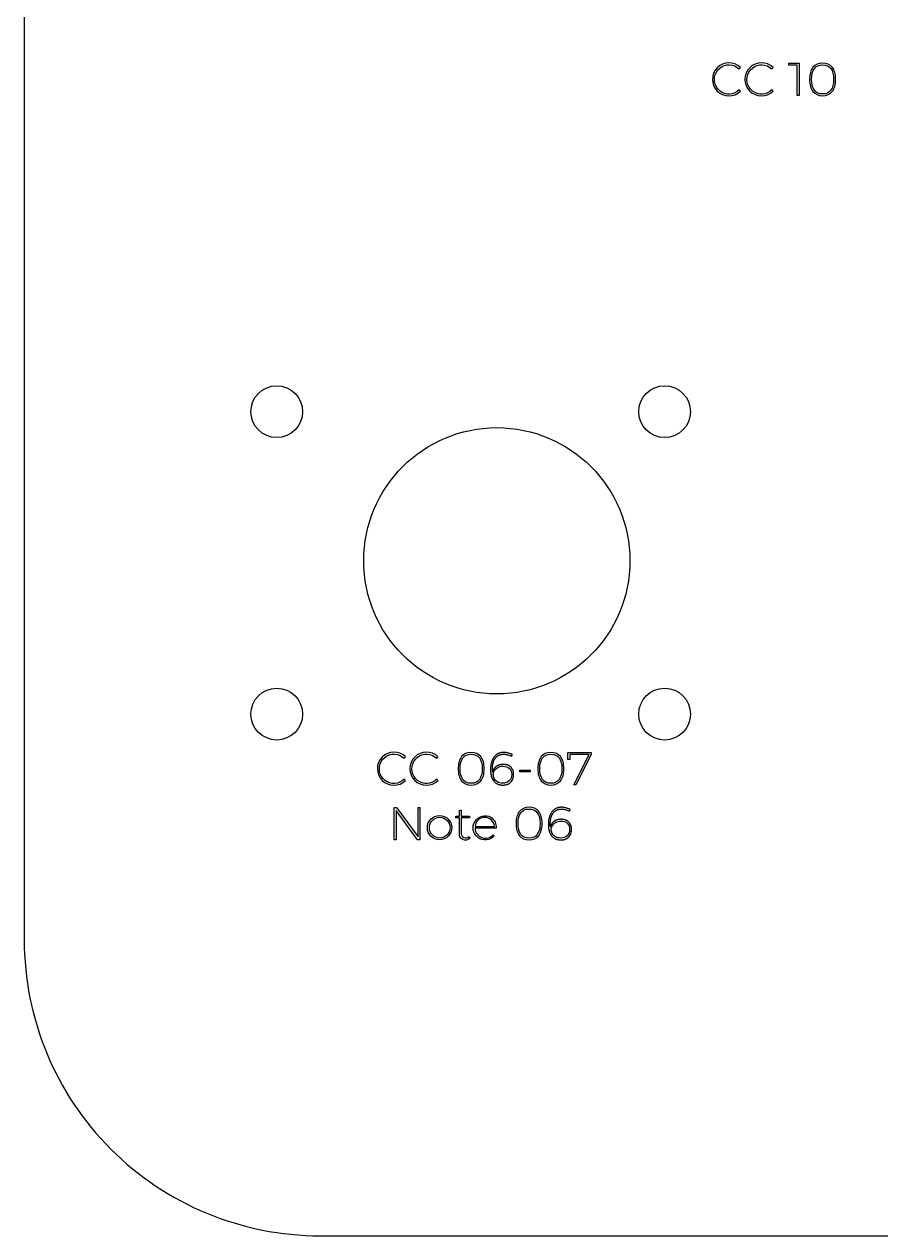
# Model space of a CAD drawing. Header units: millimetres. Extents: x -1043 to -744, y -1370 to -1206.
# Drawn here: x -1043.3 to -985.4, y -1370.3 to -1288.4 of the extents above; entities that cross this region are included whole.
import ezdxf

# ---------------------------------------------------------------- set-up
doc = ezdxf.new("R2010")
doc.units = ezdxf.units.MM
doc.header["$MEASUREMENT"] = 0
doc.layers.add('Electronics$CUT3', color=178, linetype='Continuous', true_color=0x000000)
doc.layers.add('Electronics$ENGRAVE1', color=5, linetype='Continuous', true_color=0x0000ff)

msp = doc.modelspace()

# ---------------------------------------------------------------- linework, layer by layer
at = {"layer": 'Electronics$CUT3'}
msp.add_lwpolyline([(-1043.298, -1226.5), (-1043.298, -1350.336, 0.414214), (-1023.298, -1370.336), (-764.298, -1370.336, 0.414214), (-744.298, -1350.336), (-744.298, -1226.5, 0.414214), (-764.298, -1206.5), (-771.298, -1206.5, 0.414214), (-781.298, -1216.5, -0.414214), (-791.298, -1226.5), (-996.298, -1226.5, -0.414214), (-1006.298, -1216.5, 0.414214), (-1016.298, -1206.5), (-1023.298, -1206.5, 0.414214)], format="xyb", close=True, dxfattribs=at)
msp.add_lwpolyline([(-1043.298, -1226.5), (-1043.298, -1350.336, 0.414214), (-1023.298, -1370.336), (-764.298, -1370.336, 0.414214), (-744.298, -1350.336), (-744.298, -1226.5, 0.414214), (-764.298, -1206.5), (-771.298, -1206.5, 0.414214), (-781.298, -1216.5, -0.414214), (-791.298, -1226.5), (-996.298, -1226.5, -0.414214), (-1006.298, -1216.5, 0.414214), (-1016.298, -1206.5), (-1023.298, -1206.5, 0.414214)], format="xyb", close=True, dxfattribs=at)
msp.add_lwpolyline([(-1009.794, -1338.856), (-1009.097, -1338.856), (-1009.097, -1338.963), (-1009.794, -1338.963)], close=True, dxfattribs=at)
for centre, radius in [((-1026.224, -1314.615), 1.75), ((-1026.224, -1314.615), 1.75), ((-1000.004, -1314.615), 1.75), ((-1000.004, -1314.615), 1.75), ((-1011.346, -1324.696), 9), ((-1011.346, -1324.696), 9), ((-1026.224, -1335.065), 1.75), ((-1026.224, -1335.065), 1.75), ((-1000.004, -1335.065), 1.75), ((-1000.004, -1335.065), 1.75)]:
    msp.add_circle(centre, radius, dxfattribs=at)
at = {"layer": 'Electronics$ENGRAVE1'}
for points in [[(-995.267, -1291.236), (-994.951, -1291.437), (-994.873, -1291.337, 2.359226), (-994.87, -1292.948), (-994.951, -1292.857, -1.864699)], [(-993.067, -1291.236), (-992.751, -1291.437), (-992.673, -1291.337, 2.359226), (-992.67, -1292.948), (-992.751, -1292.857, -1.864699)], [(-1017.918, -1337.846), (-1017.602, -1338.046), (-1017.524, -1337.946, 2.359226), (-1017.521, -1339.557), (-1017.602, -1339.467, -1.864699)], [(-1015.718, -1337.846), (-1015.402, -1338.046), (-1015.324, -1337.946, 2.359226), (-1015.321, -1339.557), (-1015.402, -1339.467, -1.864699)], [(-1013.17, -1343.448, -0.750475), (-1013.88, -1343.11), (-1013.88, -1342.084), (-1014.118, -1342.084), (-1014.118, -1341.971), (-1013.88, -1341.971), (-1013.88, -1341.568), (-1013.755, -1341.568), (-1013.755, -1341.971), (-1013.201, -1341.971), (-1013.201, -1342.084), (-1013.755, -1342.084), (-1013.755, -1343.095, 0.724121), (-1013.22, -1343.342)], [(-1011.744, -1342.035, -0.26868), (-1011.395, -1342.782), (-1012.819, -1342.782, 0.675793), (-1011.596, -1343.22), (-1011.521, -1343.304, -2.057104)], [(-1011.514, -1342.666, 0.952108), (-1012.816, -1342.666)]]:
    msp.add_lwpolyline(points, format="xyb", close=True, dxfattribs=at)
for points in [[(-991.6, -1291.055), (-990.911, -1291.055), (-990.911, -1293.242), (-991.04, -1293.242), (-991.04, -1291.183), (-991.6, -1291.183)], [(-1010.614, -1337.813), (-1010.355, -1337.911), (-1010.298, -1337.799), (-1010.334, -1337.783), (-1010.37, -1337.767), (-1010.407, -1337.753), (-1010.444, -1337.74), (-1010.482, -1337.727), (-1010.52, -1337.715), (-1010.559, -1337.704), (-1010.599, -1337.694), (-1010.638, -1337.685), (-1010.677, -1337.677), (-1010.716, -1337.67), (-1010.754, -1337.664), (-1010.791, -1337.66), (-1010.828, -1337.657), (-1010.864, -1337.655), (-1010.899, -1337.655), (-1010.932, -1337.655), (-1010.949, -1337.656), (-1010.965, -1337.657), (-1010.981, -1337.658), (-1010.998, -1337.66), (-1011.013, -1337.662), (-1011.029, -1337.664), (-1011.045, -1337.666), (-1011.06, -1337.669), (-1011.076, -1337.672), (-1011.091, -1337.675), (-1011.106, -1337.678), (-1011.121, -1337.682), (-1011.136, -1337.686), (-1011.15, -1337.691), (-1011.165, -1337.695), (-1011.179, -1337.7), (-1011.193, -1337.705), (-1011.207, -1337.711), (-1011.221, -1337.717), (-1011.235, -1337.723), (-1011.249, -1337.729), (-1011.262, -1337.736), (-1011.276, -1337.743), (-1011.289, -1337.75), (-1011.302, -1337.757), (-1011.315, -1337.765), (-1011.328, -1337.773), (-1011.34, -1337.781), (-1011.353, -1337.79), (-1011.365, -1337.799), (-1011.378, -1337.808), (-1011.39, -1337.817), (-1011.402, -1337.827), (-1011.413, -1337.836), (-1011.425, -1337.846), (-1011.436, -1337.857), (-1011.447, -1337.867), (-1011.458, -1337.878), (-1011.469, -1337.889), (-1011.48, -1337.9), (-1011.49, -1337.911), (-1011.501, -1337.923), (-1011.511, -1337.935), (-1011.521, -1337.947), (-1011.53, -1337.959), (-1011.54, -1337.972), (-1011.558, -1337.997), (-1011.576, -1338.024), (-1011.594, -1338.051), (-1011.61, -1338.08), (-1011.626, -1338.109), (-1011.641, -1338.139), (-1011.655, -1338.17), (-1011.669, -1338.202), (-1011.682, -1338.235), (-1011.694, -1338.269), (-1011.705, -1338.303), (-1011.716, -1338.338), (-1011.725, -1338.373), (-1011.734, -1338.409), (-1011.742, -1338.446), (-1011.749, -1338.484), (-1011.755, -1338.522), (-1011.76, -1338.561), (-1011.765, -1338.601), (-1011.769, -1338.641), (-1011.772, -1338.682), (-1011.774, -1338.724), (-1011.775, -1338.766), (-1011.775, -1338.809), (-1011.774, -1338.872), (-1011.772, -1338.932), (-1011.768, -1338.99), (-1011.761, -1339.047), (-1011.758, -1339.075), (-1011.754, -1339.102), (-1011.749, -1339.129), (-1011.744, -1339.155), (-1011.739, -1339.181), (-1011.733, -1339.206), (-1011.727, -1339.231), (-1011.72, -1339.256), (-1011.713, -1339.28), (-1011.705, -1339.303), (-1011.697, -1339.327), (-1011.689, -1339.349), (-1011.68, -1339.372), (-1011.67, -1339.393), (-1011.661, -1339.415), (-1011.65, -1339.436), (-1011.64, -1339.456), (-1011.629, -1339.476), (-1011.617, -1339.496), (-1011.605, -1339.515), (-1011.593, -1339.534), (-1011.58, -1339.552), (-1011.567, -1339.57), (-1011.553, -1339.587), (-1011.539, -1339.604), (-1011.525, -1339.62), (-1011.51, -1339.636), (-1011.495, -1339.651), (-1011.48, -1339.666), (-1011.464, -1339.68), (-1011.448, -1339.694), (-1011.431, -1339.707), (-1011.415, -1339.719), (-1011.397, -1339.731), (-1011.38, -1339.743), (-1011.362, -1339.754), (-1011.344, -1339.764), (-1011.326, -1339.774), (-1011.307, -1339.784), (-1011.288, -1339.792), (-1011.269, -1339.801), (-1011.249, -1339.809), (-1011.229, -1339.816), (-1011.208, -1339.822), (-1011.187, -1339.829), (-1011.166, -1339.834), (-1011.145, -1339.839), (-1011.123, -1339.844), (-1011.101, -1339.848), (-1011.078, -1339.851), (-1011.056, -1339.854), (-1011.033, -1339.857), (-1011.009, -1339.859), (-1010.985, -1339.86), (-1010.961, -1339.861), (-1010.937, -1339.861), (-1010.916, -1339.861), (-1010.896, -1339.86), (-1010.876, -1339.859), (-1010.856, -1339.858), (-1010.836, -1339.856), (-1010.817, -1339.854), (-1010.798, -1339.852), (-1010.779, -1339.849), (-1010.761, -1339.846), (-1010.742, -1339.842), (-1010.725, -1339.838), (-1010.707, -1339.834), (-1010.689, -1339.829), (-1010.672, -1339.824), (-1010.655, -1339.819), (-1010.639, -1339.813), (-1010.622, -1339.807), (-1010.606, -1339.8), (-1010.59, -1339.793), (-1010.575, -1339.786), (-1010.559, -1339.778), (-1010.544, -1339.77), (-1010.529, -1339.761), (-1010.515, -1339.753), (-1010.5, -1339.743), (-1010.486, -1339.734), (-1010.473, -1339.724), (-1010.459, -1339.714), (-1010.446, -1339.703), (-1010.433, -1339.692), (-1010.42, -1339.68), (-1010.408, -1339.668), (-1010.396, -1339.656), (-1010.384, -1339.644), (-1010.373, -1339.631), (-1010.362, -1339.618), (-1010.351, -1339.605), (-1010.341, -1339.592), (-1010.331, -1339.578), (-1010.322, -1339.564), (-1010.312, -1339.549), (-1010.304, -1339.535), (-1010.296, -1339.52), (-1010.288, -1339.505), (-1010.28, -1339.49), (-1010.273, -1339.474), (-1010.266, -1339.458), (-1010.26, -1339.442), (-1010.254, -1339.426), (-1010.248, -1339.409), (-1010.243, -1339.392), (-1010.238, -1339.375), (-1010.234, -1339.357), (-1010.23, -1339.339), (-1010.226, -1339.321), (-1010.223, -1339.303), (-1010.22, -1339.285), (-1010.218, -1339.266), (-1010.215, -1339.247), (-1010.214, -1339.227), (-1010.212, -1339.208), (-1010.211, -1339.188), (-1010.211, -1339.168), (-1010.211, -1339.147), (-1010.211, -1339.128), (-1010.211, -1339.108), (-1010.212, -1339.089), (-1010.214, -1339.07), (-1010.215, -1339.052), (-1010.217, -1339.034), (-1010.22, -1339.016), (-1010.222, -1338.998), (-1010.225, -1338.98), (-1010.229, -1338.963), (-1010.233, -1338.946), (-1010.237, -1338.929), (-1010.242, -1338.913), (-1010.247, -1338.897), (-1010.252, -1338.881), (-1010.258, -1338.865), (-1010.264, -1338.85), (-1010.27, -1338.834), (-1010.277, -1338.82), (-1010.284, -1338.805), (-1010.292, -1338.791), (-1010.299, -1338.776), (-1010.308, -1338.763), (-1010.316, -1338.749), (-1010.325, -1338.736), (-1010.335, -1338.723), (-1010.344, -1338.71), (-1010.354, -1338.697), (-1010.365, -1338.685), (-1010.376, -1338.673), (-1010.387, -1338.661), (-1010.398, -1338.65), (-1010.41, -1338.639), (-1010.422, -1338.628), (-1010.435, -1338.617), (-1010.448, -1338.607), (-1010.46, -1338.598), (-1010.474, -1338.588), (-1010.487, -1338.579), (-1010.501, -1338.57), (-1010.515, -1338.562), (-1010.529, -1338.554), (-1010.544, -1338.546), (-1010.559, -1338.539), (-1010.574, -1338.532), (-1010.589, -1338.526), (-1010.605, -1338.52), (-1010.621, -1338.514), (-1010.637, -1338.508), (-1010.653, -1338.503), (-1010.67, -1338.498), (-1010.687, -1338.494), (-1010.704, -1338.49), (-1010.722, -1338.486), (-1010.739, -1338.483), (-1010.758, -1338.48), (-1010.776, -1338.477), (-1010.794, -1338.475), (-1010.813, -1338.473), (-1010.832, -1338.471), (-1010.852, -1338.47), (-1010.871, -1338.469), (-1010.891, -1338.468), (-1010.912, -1338.468), (-1010.947, -1338.469), (-1010.981, -1338.47), (-1011.015, -1338.473), (-1011.048, -1338.477), (-1011.064, -1338.479), (-1011.08, -1338.482), (-1011.096, -1338.485), (-1011.112, -1338.488), (-1011.128, -1338.491), (-1011.143, -1338.495), (-1011.158, -1338.499), (-1011.173, -1338.503), (-1011.188, -1338.507), (-1011.202, -1338.512), (-1011.217, -1338.517), (-1011.231, -1338.522), (-1011.245, -1338.528), (-1011.259, -1338.533), (-1011.273, -1338.539), (-1011.286, -1338.546), (-1011.299, -1338.552), (-1011.312, -1338.559), (-1011.325, -1338.566), (-1011.338, -1338.574), (-1011.351, -1338.581), (-1011.363, -1338.589), (-1011.375, -1338.598), (-1011.387, -1338.606), (-1011.399, -1338.615), (-1011.411, -1338.624), (-1011.422, -1338.633), (-1011.433, -1338.642), (-1011.444, -1338.652), (-1011.454, -1338.661), (-1011.465, -1338.671), (-1011.475, -1338.682), (-1011.484, -1338.692), (-1011.494, -1338.702), (-1011.503, -1338.713), (-1011.512, -1338.724), (-1011.521, -1338.735), (-1011.529, -1338.747), (-1011.537, -1338.758), (-1011.545, -1338.77), (-1011.553, -1338.782), (-1011.56, -1338.795), (-1011.568, -1338.807), (-1011.575, -1338.82), (-1011.581, -1338.833), (-1011.588, -1338.846), (-1011.594, -1338.859), (-1011.6, -1338.872), (-1011.605, -1338.886), (-1011.611, -1338.9), (-1011.616, -1338.914), (-1011.621, -1338.928), (-1011.625, -1338.943), (-1011.63, -1338.958), (-1011.634, -1338.973), (-1011.638, -1338.988), (-1011.642, -1338.937), (-1011.645, -1338.886), (-1011.646, -1338.836), (-1011.647, -1338.788), (-1011.646, -1338.729), (-1011.644, -1338.672), (-1011.64, -1338.616), (-1011.635, -1338.563), (-1011.628, -1338.511), (-1011.624, -1338.485), (-1011.619, -1338.46), (-1011.614, -1338.435), (-1011.609, -1338.411), (-1011.603, -1338.387), (-1011.597, -1338.364), (-1011.591, -1338.341), (-1011.584, -1338.318), (-1011.577, -1338.296), (-1011.569, -1338.274), (-1011.561, -1338.253), (-1011.553, -1338.232), (-1011.544, -1338.211), (-1011.535, -1338.191), (-1011.526, -1338.171), (-1011.516, -1338.152), (-1011.506, -1338.133), (-1011.495, -1338.114), (-1011.484, -1338.096), (-1011.472, -1338.079), (-1011.461, -1338.061), (-1011.448, -1338.044), (-1011.436, -1338.028), (-1011.423, -1338.012), (-1011.41, -1337.996), (-1011.396, -1337.982), (-1011.382, -1337.967), (-1011.368, -1337.953), (-1011.354, -1337.94), (-1011.339, -1337.927), (-1011.324, -1337.915), (-1011.308, -1337.903), (-1011.293, -1337.892), (-1011.277, -1337.881), (-1011.26, -1337.871), (-1011.244, -1337.861), (-1011.227, -1337.852), (-1011.209, -1337.844), (-1011.192, -1337.836), (-1011.174, -1337.828), (-1011.156, -1337.821), (-1011.137, -1337.814), (-1011.118, -1337.808), (-1011.099, -1337.803), (-1011.079, -1337.798), (-1011.06, -1337.793), (-1011.039, -1337.79), (-1011.019, -1337.786), (-1010.998, -1337.783), (-1010.977, -1337.781), (-1010.956, -1337.779), (-1010.934, -1337.778), (-1010.912, -1337.777), (-1010.89, -1337.777), (-1010.857, -1337.777), (-1010.823, -1337.779), (-1010.789, -1337.782), (-1010.755, -1337.786), (-1010.721, -1337.791), (-1010.686, -1337.797), (-1010.65, -1337.804)], [(-1006.54, -1337.664), (-1004.969, -1337.664), (-1004.969, -1337.792), (-1006.008, -1339.852), (-1006.149, -1339.852), (-1005.107, -1337.792), (-1006.418, -1337.792), (-1006.418, -1338.133), (-1006.54, -1338.133)], [(-1016.675, -1341.374), (-1016.547, -1341.374), (-1016.547, -1343.561), (-1016.7, -1343.561), (-1018.158, -1341.571), (-1018.158, -1343.561), (-1018.29, -1343.561), (-1018.29, -1341.374), (-1018.136, -1341.374), (-1016.675, -1343.367)], [(-1006.701, -1341.522), (-1006.442, -1341.621), (-1006.385, -1341.508), (-1006.421, -1341.492), (-1006.457, -1341.477), (-1006.493, -1341.463), (-1006.531, -1341.449), (-1006.569, -1341.436), (-1006.607, -1341.425), (-1006.646, -1341.414), (-1006.686, -1341.403), (-1006.725, -1341.394), (-1006.764, -1341.386), (-1006.803, -1341.379), (-1006.841, -1341.374), (-1006.878, -1341.37), (-1006.914, -1341.367), (-1006.951, -1341.365), (-1006.986, -1341.364), (-1007.019, -1341.365), (-1007.036, -1341.365), (-1007.052, -1341.366), (-1007.068, -1341.368), (-1007.084, -1341.369), (-1007.1, -1341.371), (-1007.116, -1341.373), (-1007.132, -1341.376), (-1007.147, -1341.378), (-1007.163, -1341.381), (-1007.178, -1341.384), (-1007.193, -1341.388), (-1007.208, -1341.392), (-1007.223, -1341.396), (-1007.237, -1341.4), (-1007.252, -1341.405), (-1007.266, -1341.41), (-1007.28, -1341.415), (-1007.294, -1341.42), (-1007.308, -1341.426), (-1007.322, -1341.432), (-1007.336, -1341.439), (-1007.349, -1341.445), (-1007.363, -1341.452), (-1007.376, -1341.459), (-1007.389, -1341.467), (-1007.402, -1341.474), (-1007.415, -1341.482), (-1007.427, -1341.491), (-1007.44, -1341.499), (-1007.452, -1341.508), (-1007.465, -1341.517), (-1007.477, -1341.527), (-1007.489, -1341.536), (-1007.5, -1341.546), (-1007.512, -1341.556), (-1007.523, -1341.566), (-1007.534, -1341.577), (-1007.545, -1341.587), (-1007.556, -1341.598), (-1007.567, -1341.609), (-1007.577, -1341.621), (-1007.587, -1341.632), (-1007.598, -1341.644), (-1007.607, -1341.656), (-1007.617, -1341.669), (-1007.627, -1341.681), (-1007.645, -1341.707), (-1007.663, -1341.733), (-1007.681, -1341.761), (-1007.697, -1341.789), (-1007.713, -1341.819), (-1007.728, -1341.849), (-1007.742, -1341.88), (-1007.756, -1341.912), (-1007.769, -1341.945), (-1007.781, -1341.978), (-1007.792, -1342.012), (-1007.802, -1342.047), (-1007.812, -1342.083), (-1007.821, -1342.119), (-1007.829, -1342.156), (-1007.836, -1342.194), (-1007.842, -1342.232), (-1007.847, -1342.271), (-1007.852, -1342.31), (-1007.856, -1342.351), (-1007.859, -1342.392), (-1007.861, -1342.434), (-1007.862, -1342.476), (-1007.862, -1342.519), (-1007.861, -1342.581), (-1007.859, -1342.641), (-1007.854, -1342.7), (-1007.848, -1342.757), (-1007.845, -1342.784), (-1007.841, -1342.811), (-1007.836, -1342.838), (-1007.831, -1342.865), (-1007.826, -1342.89), (-1007.82, -1342.916), (-1007.813, -1342.941), (-1007.807, -1342.965), (-1007.8, -1342.989), (-1007.792, -1343.013), (-1007.784, -1343.036), (-1007.776, -1343.059), (-1007.767, -1343.081), (-1007.757, -1343.103), (-1007.748, -1343.124), (-1007.737, -1343.145), (-1007.727, -1343.166), (-1007.716, -1343.186), (-1007.704, -1343.205), (-1007.692, -1343.225), (-1007.68, -1343.243), (-1007.667, -1343.262), (-1007.654, -1343.279), (-1007.64, -1343.297), (-1007.626, -1343.313), (-1007.612, -1343.33), (-1007.597, -1343.346), (-1007.582, -1343.361), (-1007.566, -1343.376), (-1007.551, -1343.39), (-1007.535, -1343.403), (-1007.518, -1343.416), (-1007.502, -1343.429), (-1007.484, -1343.441), (-1007.467, -1343.453), (-1007.449, -1343.464), (-1007.431, -1343.474), (-1007.413, -1343.484), (-1007.394, -1343.493), (-1007.375, -1343.502), (-1007.355, -1343.51), (-1007.336, -1343.518), (-1007.316, -1343.525), (-1007.295, -1343.532), (-1007.274, -1343.538), (-1007.253, -1343.544), (-1007.232, -1343.549), (-1007.21, -1343.553), (-1007.188, -1343.557), (-1007.165, -1343.561), (-1007.143, -1343.564), (-1007.12, -1343.566), (-1007.096, -1343.568), (-1007.072, -1343.569), (-1007.048, -1343.57), (-1007.024, -1343.57), (-1007.003, -1343.57), (-1006.983, -1343.57), (-1006.963, -1343.569), (-1006.943, -1343.567), (-1006.923, -1343.566), (-1006.904, -1343.564), (-1006.885, -1343.561), (-1006.866, -1343.558), (-1006.848, -1343.555), (-1006.829, -1343.552), (-1006.811, -1343.548), (-1006.794, -1343.543), (-1006.776, -1343.539), (-1006.759, -1343.534), (-1006.742, -1343.528), (-1006.726, -1343.522), (-1006.709, -1343.516), (-1006.693, -1343.51), (-1006.677, -1343.503), (-1006.662, -1343.495), (-1006.646, -1343.488), (-1006.631, -1343.48), (-1006.616, -1343.471), (-1006.602, -1343.462), (-1006.587, -1343.453), (-1006.573, -1343.443), (-1006.56, -1343.433), (-1006.546, -1343.423), (-1006.533, -1343.412), (-1006.52, -1343.401), (-1006.507, -1343.39), (-1006.495, -1343.378), (-1006.483, -1343.366), (-1006.471, -1343.353), (-1006.46, -1343.341), (-1006.449, -1343.328), (-1006.438, -1343.315), (-1006.428, -1343.301), (-1006.418, -1343.287), (-1006.408, -1343.273), (-1006.399, -1343.259), (-1006.391, -1343.244), (-1006.382, -1343.23), (-1006.375, -1343.215), (-1006.367, -1343.199), (-1006.36, -1343.184), (-1006.353, -1343.168), (-1006.347, -1343.152), (-1006.341, -1343.135), (-1006.335, -1343.118), (-1006.33, -1343.101), (-1006.325, -1343.084), (-1006.321, -1343.067), (-1006.317, -1343.049), (-1006.313, -1343.031), (-1006.31, -1343.013), (-1006.307, -1342.994), (-1006.305, -1342.975), (-1006.302, -1342.956), (-1006.301, -1342.937), (-1006.299, -1342.917), (-1006.298, -1342.898), (-1006.298, -1342.877), (-1006.298, -1342.857), (-1006.298, -1342.837), (-1006.298, -1342.818), (-1006.299, -1342.799), (-1006.301, -1342.78), (-1006.302, -1342.761), (-1006.304, -1342.743), (-1006.307, -1342.725), (-1006.309, -1342.707), (-1006.312, -1342.69), (-1006.316, -1342.673), (-1006.32, -1342.656), (-1006.324, -1342.639), (-1006.329, -1342.622), (-1006.334, -1342.606), (-1006.339, -1342.59), (-1006.345, -1342.575), (-1006.351, -1342.559), (-1006.357, -1342.544), (-1006.364, -1342.529), (-1006.371, -1342.514), (-1006.378, -1342.5), (-1006.386, -1342.486), (-1006.395, -1342.472), (-1006.403, -1342.459), (-1006.412, -1342.445), (-1006.422, -1342.432), (-1006.431, -1342.419), (-1006.441, -1342.407), (-1006.452, -1342.395), (-1006.463, -1342.383), (-1006.474, -1342.371), (-1006.485, -1342.359), (-1006.497, -1342.348), (-1006.509, -1342.337), (-1006.522, -1342.327), (-1006.534, -1342.317), (-1006.547, -1342.307), (-1006.561, -1342.298), (-1006.574, -1342.289), (-1006.588, -1342.28), (-1006.602, -1342.272), (-1006.616, -1342.264), (-1006.631, -1342.256), (-1006.646, -1342.249), (-1006.661, -1342.242), (-1006.676, -1342.235), (-1006.692, -1342.229), (-1006.708, -1342.223), (-1006.724, -1342.218), (-1006.74, -1342.213), (-1006.757, -1342.208), (-1006.774, -1342.203), (-1006.791, -1342.199), (-1006.809, -1342.196), (-1006.826, -1342.192), (-1006.844, -1342.189), (-1006.863, -1342.187), (-1006.881, -1342.184), (-1006.9, -1342.182), (-1006.919, -1342.181), (-1006.939, -1342.179), (-1006.958, -1342.179), (-1006.978, -1342.178), (-1006.999, -1342.178), (-1007.034, -1342.178), (-1007.068, -1342.18), (-1007.102, -1342.183), (-1007.135, -1342.186), (-1007.151, -1342.189), (-1007.167, -1342.191), (-1007.183, -1342.194), (-1007.199, -1342.197), (-1007.214, -1342.201), (-1007.23, -1342.204), (-1007.245, -1342.208), (-1007.26, -1342.212), (-1007.275, -1342.217), (-1007.289, -1342.221), (-1007.304, -1342.226), (-1007.318, -1342.232), (-1007.332, -1342.237), (-1007.346, -1342.243), (-1007.359, -1342.249), (-1007.373, -1342.255), (-1007.386, -1342.262), (-1007.399, -1342.269), (-1007.412, -1342.276), (-1007.425, -1342.283), (-1007.438, -1342.291), (-1007.45, -1342.299), (-1007.462, -1342.307), (-1007.474, -1342.316), (-1007.486, -1342.324), (-1007.498, -1342.333), (-1007.509, -1342.342), (-1007.52, -1342.352), (-1007.531, -1342.361), (-1007.541, -1342.371), (-1007.551, -1342.381), (-1007.561, -1342.391), (-1007.571, -1342.401), (-1007.581, -1342.412), (-1007.59, -1342.423), (-1007.599, -1342.434), (-1007.608, -1342.445), (-1007.616, -1342.456), (-1007.624, -1342.468), (-1007.632, -1342.48), (-1007.64, -1342.492), (-1007.647, -1342.504), (-1007.655, -1342.517), (-1007.662, -1342.529), (-1007.668, -1342.542), (-1007.675, -1342.555), (-1007.681, -1342.568), (-1007.687, -1342.582), (-1007.692, -1342.596), (-1007.698, -1342.61), (-1007.703, -1342.624), (-1007.708, -1342.638), (-1007.712, -1342.653), (-1007.717, -1342.667), (-1007.721, -1342.682), (-1007.725, -1342.697), (-1007.729, -1342.646), (-1007.732, -1342.596), (-1007.733, -1342.546), (-1007.734, -1342.497), (-1007.733, -1342.438), (-1007.731, -1342.381), (-1007.727, -1342.326), (-1007.722, -1342.272), (-1007.715, -1342.22), (-1007.711, -1342.195), (-1007.706, -1342.17), (-1007.701, -1342.145), (-1007.696, -1342.121), (-1007.69, -1342.097), (-1007.684, -1342.073), (-1007.678, -1342.05), (-1007.671, -1342.028), (-1007.664, -1342.006), (-1007.656, -1341.984), (-1007.648, -1341.962), (-1007.64, -1341.941), (-1007.631, -1341.921), (-1007.622, -1341.901), (-1007.613, -1341.881), (-1007.603, -1341.861), (-1007.593, -1341.843), (-1007.582, -1341.824), (-1007.571, -1341.806), (-1007.559, -1341.788), (-1007.548, -1341.771), (-1007.535, -1341.754), (-1007.523, -1341.737), (-1007.51, -1341.721), (-1007.497, -1341.706), (-1007.483, -1341.691), (-1007.469, -1341.677), (-1007.455, -1341.663), (-1007.441, -1341.65), (-1007.426, -1341.637), (-1007.411, -1341.624), (-1007.395, -1341.613), (-1007.38, -1341.601), (-1007.364, -1341.591), (-1007.347, -1341.581), (-1007.331, -1341.571), (-1007.314, -1341.562), (-1007.296, -1341.553), (-1007.279, -1341.545), (-1007.261, -1341.537), (-1007.242, -1341.53), (-1007.224, -1341.524), (-1007.205, -1341.518), (-1007.186, -1341.512), (-1007.166, -1341.507), (-1007.147, -1341.503), (-1007.126, -1341.499), (-1007.106, -1341.496), (-1007.085, -1341.493), (-1007.064, -1341.49), (-1007.043, -1341.489), (-1007.021, -1341.487), (-1006.999, -1341.487), (-1006.977, -1341.486), (-1006.944, -1341.487), (-1006.91, -1341.489), (-1006.876, -1341.491), (-1006.842, -1341.495), (-1006.807, -1341.5), (-1006.772, -1341.507), (-1006.737, -1341.514)]]:
    msp.add_lwpolyline(points, close=True, dxfattribs=at)
for centre, radius in [((-1015.221, -1342.742), 0.824), ((-1015.207, -1342.743), 0.7)]:
    msp.add_circle(centre, radius, dxfattribs=at)
for points, knots in [([(-988.669, -1291.33), (-988.518, -1291.52), (-988.442, -1291.792), (-988.442, -1292.147), (-988.442, -1292.502), (-988.518, -1292.774), (-988.669, -1292.965), (-988.82, -1293.156), (-989.038, -1293.252), (-989.321, -1293.252), (-989.603, -1293.252), (-989.82, -1293.156), (-989.972, -1292.965), (-990.125, -1292.774), (-990.201, -1292.502), (-990.201, -1292.147), (-990.201, -1291.794), (-990.125, -1291.523), (-989.972, -1291.332), (-989.82, -1291.141), (-989.603, -1291.045), (-989.321, -1291.045), (-989.038, -1291.045), (-988.82, -1291.14), (-988.669, -1291.33)], [0, 0, 0, 0, 1, 1, 1, 2, 2, 2, 3, 3, 3, 4, 4, 4, 5, 5, 5, 6, 6, 6, 7, 7, 7, 8, 8, 8, 8]), ([(-989.877, -1291.416), (-990.005, -1291.584), (-990.069, -1291.828), (-990.069, -1292.147), (-990.069, -1292.466), (-990.005, -1292.71), (-989.877, -1292.879), (-989.749, -1293.048), (-989.563, -1293.133), (-989.321, -1293.133), (-989.079, -1293.133), (-988.894, -1293.048), (-988.766, -1292.879), (-988.638, -1292.71), (-988.574, -1292.466), (-988.574, -1292.147), (-988.574, -1291.828), (-988.638, -1291.584), (-988.766, -1291.416), (-988.894, -1291.248), (-989.079, -1291.164), (-989.321, -1291.164), (-989.563, -1291.164), (-989.749, -1291.248), (-989.877, -1291.416)], [0, 0, 0, 0, 1, 1, 1, 2, 2, 2, 3, 3, 3, 4, 4, 4, 5, 5, 5, 6, 6, 6, 7, 7, 7, 8, 8, 8, 8]), ([(-1012.428, -1337.939), (-1012.277, -1338.129), (-1012.201, -1338.402), (-1012.201, -1338.756), (-1012.201, -1339.111), (-1012.277, -1339.384), (-1012.428, -1339.575), (-1012.579, -1339.765), (-1012.797, -1339.861), (-1013.08, -1339.861), (-1013.362, -1339.861), (-1013.579, -1339.765), (-1013.731, -1339.575), (-1013.884, -1339.384), (-1013.96, -1339.111), (-1013.96, -1338.756), (-1013.96, -1338.404), (-1013.884, -1338.132), (-1013.731, -1337.941), (-1013.579, -1337.75), (-1013.362, -1337.655), (-1013.08, -1337.655), (-1012.797, -1337.655), (-1012.579, -1337.75), (-1012.428, -1337.939)], [0, 0, 0, 0, 1, 1, 1, 2, 2, 2, 3, 3, 3, 4, 4, 4, 5, 5, 5, 6, 6, 6, 7, 7, 7, 8, 8, 8, 8]), ([(-1007.042, -1337.939), (-1006.891, -1338.129), (-1006.815, -1338.402), (-1006.815, -1338.756), (-1006.815, -1339.111), (-1006.891, -1339.384), (-1007.042, -1339.575), (-1007.193, -1339.765), (-1007.411, -1339.861), (-1007.695, -1339.861), (-1007.976, -1339.861), (-1008.193, -1339.765), (-1008.345, -1339.575), (-1008.498, -1339.384), (-1008.574, -1339.111), (-1008.574, -1338.756), (-1008.574, -1338.404), (-1008.498, -1338.132), (-1008.345, -1337.941), (-1008.193, -1337.75), (-1007.976, -1337.655), (-1007.695, -1337.655), (-1007.411, -1337.655), (-1007.193, -1337.75), (-1007.042, -1337.939)], [0, 0, 0, 0, 1, 1, 1, 2, 2, 2, 3, 3, 3, 4, 4, 4, 5, 5, 5, 6, 6, 6, 7, 7, 7, 8, 8, 8, 8]), ([(-1013.636, -1338.026), (-1013.764, -1338.193), (-1013.828, -1338.437), (-1013.828, -1338.756), (-1013.828, -1339.075), (-1013.764, -1339.32), (-1013.636, -1339.489), (-1013.508, -1339.658), (-1013.322, -1339.742), (-1013.08, -1339.742), (-1012.838, -1339.742), (-1012.653, -1339.658), (-1012.525, -1339.489), (-1012.397, -1339.32), (-1012.332, -1339.075), (-1012.332, -1338.756), (-1012.332, -1338.437), (-1012.397, -1338.193), (-1012.525, -1338.026), (-1012.653, -1337.858), (-1012.838, -1337.774), (-1013.08, -1337.774), (-1013.322, -1337.774), (-1013.508, -1337.858), (-1013.636, -1338.026)], [0, 0, 0, 0, 1, 1, 1, 2, 2, 2, 3, 3, 3, 4, 4, 4, 5, 5, 5, 6, 6, 6, 7, 7, 7, 8, 8, 8, 8]), ([(-1008.25, -1338.026), (-1008.378, -1338.193), (-1008.443, -1338.437), (-1008.443, -1338.756), (-1008.443, -1339.075), (-1008.378, -1339.32), (-1008.25, -1339.489), (-1008.122, -1339.658), (-1007.937, -1339.742), (-1007.695, -1339.742), (-1007.453, -1339.742), (-1007.267, -1339.658), (-1007.139, -1339.489), (-1007.011, -1339.32), (-1006.947, -1339.075), (-1006.947, -1338.756), (-1006.947, -1338.437), (-1007.011, -1338.193), (-1007.139, -1338.026), (-1007.267, -1337.858), (-1007.453, -1337.774), (-1007.695, -1337.774), (-1007.937, -1337.774), (-1008.122, -1337.858), (-1008.25, -1338.026)], [0, 0, 0, 0, 1, 1, 1, 2, 2, 2, 3, 3, 3, 4, 4, 4, 5, 5, 5, 6, 6, 6, 7, 7, 7, 8, 8, 8, 8]), ([(-1011.275, -1338.669), (-1011.375, -1338.723), (-1011.451, -1338.794), (-1011.505, -1338.883), (-1011.558, -1338.972), (-1011.584, -1339.066), (-1011.584, -1339.166), (-1011.584, -1339.252), (-1011.562, -1339.338), (-1011.516, -1339.426), (-1011.47, -1339.514), (-1011.399, -1339.587), (-1011.303, -1339.647), (-1011.207, -1339.706), (-1011.09, -1339.736), (-1010.952, -1339.736), (-1010.769, -1339.736), (-1010.62, -1339.683), (-1010.506, -1339.576), (-1010.393, -1339.47), (-1010.336, -1339.326), (-1010.336, -1339.144), (-1010.336, -1338.973), (-1010.389, -1338.838), (-1010.495, -1338.737), (-1010.602, -1338.637), (-1010.746, -1338.587), (-1010.927, -1338.587), (-1011.059, -1338.587), (-1011.175, -1338.614), (-1011.275, -1338.669)], [0, 0, 0, 0, 1, 1, 1, 2, 2, 2, 3, 3, 3, 4, 4, 4, 5, 5, 5, 6, 6, 6, 7, 7, 7, 8, 8, 8, 9, 9, 9, 10, 10, 10, 10]), ([(-1008.515, -1341.649), (-1008.364, -1341.839), (-1008.288, -1342.111), (-1008.288, -1342.466), (-1008.288, -1342.82), (-1008.364, -1343.093), (-1008.515, -1343.284), (-1008.666, -1343.475), (-1008.884, -1343.57), (-1009.167, -1343.57), (-1009.449, -1343.57), (-1009.666, -1343.475), (-1009.818, -1343.284), (-1009.971, -1343.093), (-1010.047, -1342.82), (-1010.047, -1342.466), (-1010.047, -1342.113), (-1009.971, -1341.841), (-1009.818, -1341.651), (-1009.666, -1341.46), (-1009.449, -1341.364), (-1009.167, -1341.364), (-1008.884, -1341.364), (-1008.666, -1341.459), (-1008.515, -1341.649)], [0, 0, 0, 0, 1, 1, 1, 2, 2, 2, 3, 3, 3, 4, 4, 4, 5, 5, 5, 6, 6, 6, 7, 7, 7, 8, 8, 8, 8]), ([(-1009.723, -1341.735), (-1009.851, -1341.903), (-1009.915, -1342.147), (-1009.915, -1342.466), (-1009.915, -1342.785), (-1009.851, -1343.029), (-1009.723, -1343.198), (-1009.594, -1343.367), (-1009.409, -1343.452), (-1009.167, -1343.452), (-1008.925, -1343.452), (-1008.74, -1343.367), (-1008.612, -1343.198), (-1008.484, -1343.029), (-1008.419, -1342.785), (-1008.419, -1342.466), (-1008.419, -1342.147), (-1008.484, -1341.903), (-1008.612, -1341.735), (-1008.74, -1341.567), (-1008.925, -1341.483), (-1009.167, -1341.483), (-1009.409, -1341.483), (-1009.594, -1341.567), (-1009.723, -1341.735)], [0, 0, 0, 0, 1, 1, 1, 2, 2, 2, 3, 3, 3, 4, 4, 4, 5, 5, 5, 6, 6, 6, 7, 7, 7, 8, 8, 8, 8]), ([(-1007.362, -1342.378), (-1007.462, -1342.432), (-1007.538, -1342.504), (-1007.592, -1342.593), (-1007.645, -1342.681), (-1007.671, -1342.776), (-1007.671, -1342.876), (-1007.671, -1342.961), (-1007.648, -1343.048), (-1007.603, -1343.135), (-1007.557, -1343.223), (-1007.486, -1343.297), (-1007.39, -1343.356), (-1007.294, -1343.416), (-1007.177, -1343.445), (-1007.039, -1343.445), (-1006.856, -1343.445), (-1006.707, -1343.392), (-1006.593, -1343.286), (-1006.48, -1343.179), (-1006.423, -1343.035), (-1006.423, -1342.854), (-1006.423, -1342.683), (-1006.476, -1342.547), (-1006.582, -1342.447), (-1006.689, -1342.347), (-1006.833, -1342.297), (-1007.014, -1342.297), (-1007.146, -1342.297), (-1007.261, -1342.324), (-1007.362, -1342.378)], [0, 0, 0, 0, 1, 1, 1, 2, 2, 2, 3, 3, 3, 4, 4, 4, 5, 5, 5, 6, 6, 6, 7, 7, 7, 8, 8, 8, 9, 9, 9, 10, 10, 10, 10])]:
    msp.add_open_spline(points, degree=3, knots=knots, dxfattribs=at)

doc.saveas('drawing.dxf')
